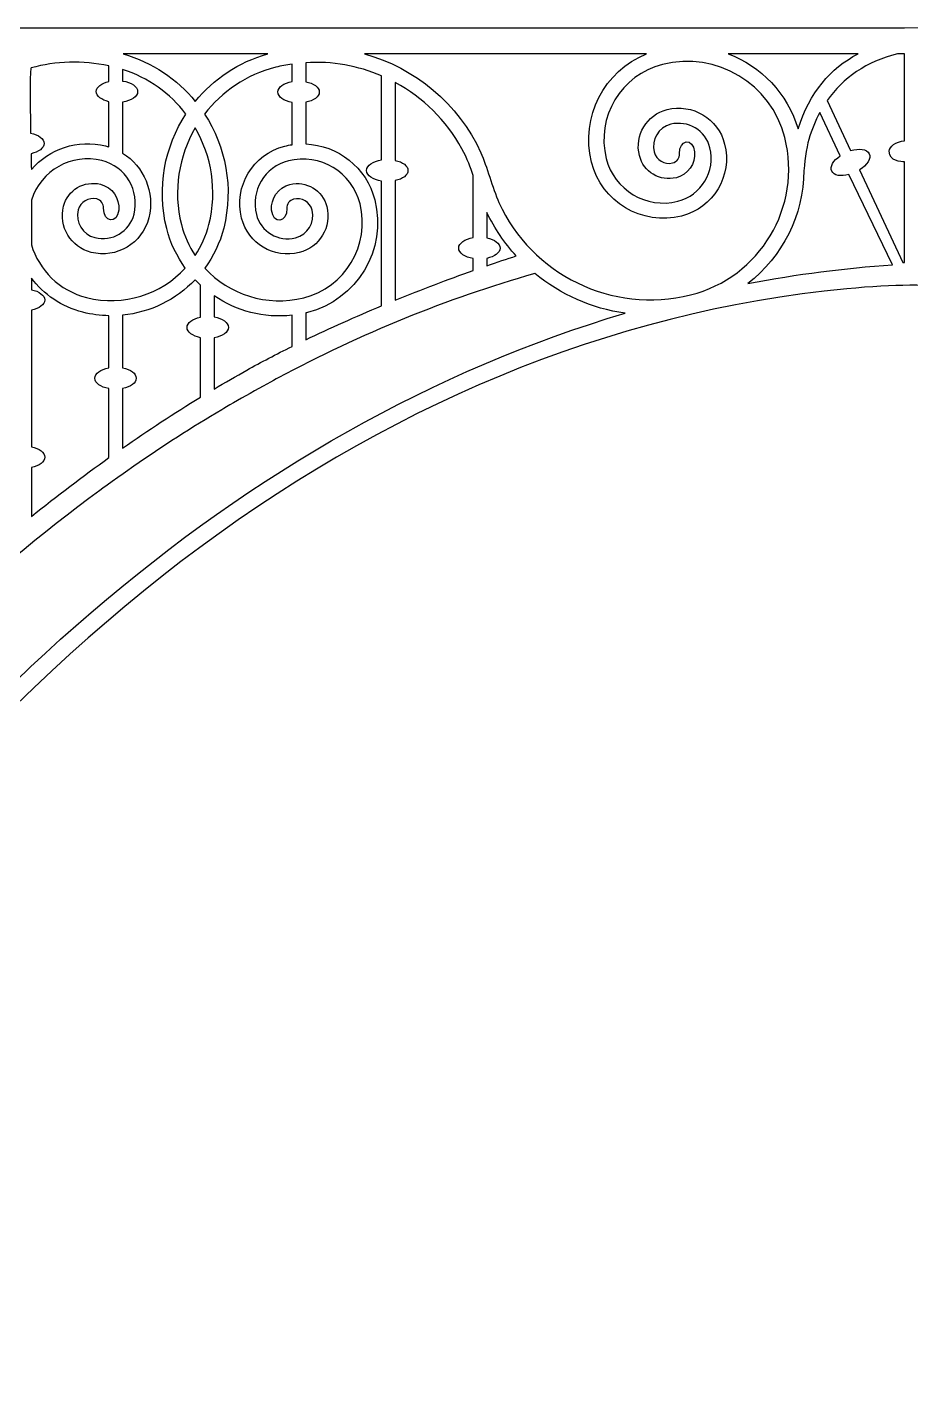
# Model space of a CAD drawing. Header units: centimetres. Extents: x -57 to 65, y -15 to 39.
# Drawn here: x -30.7 to 3.9, y -14.8 to 39.1 of the extents above; entities that cross this region are included whole.
import ezdxf

# ---------------------------------------------------------------- set-up
doc = ezdxf.new("R2010")
doc.units = ezdxf.units.CM
doc.header["$MEASUREMENT"] = 0
doc.layers.add('layer 1', color=7, linetype='Continuous')

msp = doc.modelspace()

# ---------------------------------------------------------------- linework, layer by layer
at = {"layer": 'layer 1', "color": 251}
for points, knots in [([(3.65986, 39.08282), (3.65986, 39.08282), (3.65986, 39.07591), (3.65986, 39.07591), (3.65986, 39.07591), (3.65986, 39.07591), (-57.24588, 39.08034), (-57.24588, 39.08034), (-57.24588, 39.08034), (-57.24588, 39.08034), (-57.24588, -14.76197), (-57.24588, -14.76197), (-57.24588, -14.76197), (-57.24588, -14.76197), (-55.72585, -14.75709), (-55.72585, -14.75709), (-55.72585, -14.75709), (-55.72585, -14.75709), (-55.72585, -14.15892), (-55.72585, -14.15892), (-55.72585, -14.15892), (-55.53004, -11.87684), (-53.9059, -9.97495), (-51.72323, -9.39904), (-51.72323, -9.39904), (-51.13109, -9.24296), (-50.75898, -9.24624), (-50.29951, -9.26229), (-50.29951, -9.26229), (-49.78382, -9.28082), (-49.25766, -9.23098), (-48.73159, -9.09885), (-48.73159, -9.09885), (-48.67626, -9.0851), (-48.62491, -9.06736), (-48.57143, -9.05167), (-48.57143, -9.05167), (-48.57143, -9.05167), (-48.35788, -9.05167), (-48.35788, -9.05167), (-48.35788, -9.05167), (-48.35788, -9.05167), (-48.35788, -8.98613), (-48.35788, -8.98613), (-48.35788, -8.98613), (-46.73037, -8.41998), (-45.999, -7.06579), (-45.47471, -6.17062), (-45.47471, -6.17062), (-33.79489, 13.76541), (-17.38569, 27.05625), (1.39472, 28.83878), (1.39472, 28.83878), (3.35133, 29.02439), (4.46767, 29.02138), (6.13766, 28.8723), (6.13766, 28.8723), (25.02529, 27.18697), (41.53106, 13.86767), (53.26347, -6.15909), (53.26347, -6.15909), (53.78803, -7.05444), (54.5194, -8.40854), (56.14665, -8.97469), (56.14665, -8.97469), (56.14665, -8.97469), (56.14665, -9.04031), (56.14665, -9.04031), (56.14665, -9.04031), (56.14665, -9.04031), (56.36082, -9.04031), (56.36082, -9.04031), (56.36082, -9.04031), (56.41394, -9.0561), (56.46564, -9.07366), (56.52089, -9.08723), (56.52089, -9.08723), (57.04669, -9.21954), (57.57285, -9.26938), (58.0888, -9.25103), (58.0888, -9.25103), (58.54774, -9.2348), (58.92074, -9.23143), (59.51226, -9.3876), (59.51226, -9.3876), (61.69492, -9.96333), (63.31906, -11.86549), (63.51488, -14.14757), (63.51488, -14.14757), (63.51488, -14.14757), (63.51488, -14.74565), (63.51488, -14.74565), (63.51488, -14.74565), (63.51488, -14.74565), (65.0349, -14.7507), (65.0349, -14.7507), (65.0349, -14.7507), (65.0349, -14.7507), (65.0349, 39.09178), (65.0349, 39.09178), (65.0349, 39.09178), (65.0349, 39.09178), (3.65986, 39.08282), (3.65986, 39.08282)], [0, 0, 0, 0, 0.03846154, 0.03846154, 0.03846154, 0.03846154, 0.07692308, 0.07692308, 0.07692308, 0.07692308, 0.11538462, 0.11538462, 0.11538462, 0.11538462, 0.15384615, 0.15384615, 0.15384615, 0.15384615, 0.19230769, 0.19230769, 0.19230769, 0.19230769, 0.23076923, 0.23076923, 0.23076923, 0.23076923, 0.26923077, 0.26923077, 0.26923077, 0.26923077, 0.30769231, 0.30769231, 0.30769231, 0.30769231, 0.34615385, 0.34615385, 0.34615385, 0.34615385, 0.38461538, 0.38461538, 0.38461538, 0.38461538, 0.42307692, 0.42307692, 0.42307692, 0.42307692, 0.46153846, 0.46153846, 0.46153846, 0.46153846, 0.5, 0.5, 0.5, 0.5, 0.53846154, 0.53846154, 0.53846154, 0.53846154, 0.57692308, 0.57692308, 0.57692308, 0.57692308, 0.61538462, 0.61538462, 0.61538462, 0.61538462, 0.65384615, 0.65384615, 0.65384615, 0.65384615, 0.69230769, 0.69230769, 0.69230769, 0.69230769, 0.73076923, 0.73076923, 0.73076923, 0.73076923, 0.76923077, 0.76923077, 0.76923077, 0.76923077, 0.80769231, 0.80769231, 0.80769231, 0.80769231, 0.84615385, 0.84615385, 0.84615385, 0.84615385, 0.88461538, 0.88461538, 0.88461538, 0.88461538, 0.92307692, 0.92307692, 0.92307692, 0.92307692, 0.96153846, 0.96153846, 0.96153846, 0.96153846, 1, 1, 1, 1]), ([(-30.57507, 37.50604), (-29.60683, 37.7681), (-28.56711, 37.80694), (-27.52624, 37.58435), (-27.52624, 37.58435), (-27.52624, 37.58435), (-27.52624, 36.97527), (-27.52624, 36.97527), (-27.52624, 36.97527), (-27.81677, 36.90965), (-28.02091, 36.75623), (-28.02091, 36.57735), (-28.02091, 36.57735), (-28.02091, 36.39848), (-27.81677, 36.24497), (-27.52624, 36.17943), (-27.52624, 36.17943), (-27.52624, 36.17943), (-27.52624, 34.4063), (-27.52624, 34.4063), (-27.52624, 34.4063), (-27.56872, 34.41996), (-27.61058, 34.43459), (-27.65421, 34.44559), (-27.65421, 34.44559), (-28.75751, 34.72255), (-29.86987, 34.32755), (-30.56558, 33.52142), (-30.56558, 33.52142), (-30.56558, 33.52142), (-30.5717, 33.76947), (-30.57933, 34.14176), (-30.57933, 34.14176), (-30.27994, 34.20517), (-30.06727, 34.36019), (-30.06727, 34.54261), (-30.06727, 34.54261), (-30.06727, 34.72787), (-30.28756, 34.88466), (-30.59485, 34.94603), (-30.59485, 34.94603), (-30.61418, 36.08392), (-30.62757, 37.49176), (-30.57507, 37.50604)], [0, 0, 0, 0, 0.09090909, 0.09090909, 0.09090909, 0.09090909, 0.18181818, 0.18181818, 0.18181818, 0.18181818, 0.27272727, 0.27272727, 0.27272727, 0.27272727, 0.36363636, 0.36363636, 0.36363636, 0.36363636, 0.45454545, 0.45454545, 0.45454545, 0.45454545, 0.54545455, 0.54545455, 0.54545455, 0.54545455, 0.63636364, 0.63636364, 0.63636364, 0.63636364, 0.72727273, 0.72727273, 0.72727273, 0.72727273, 0.81818182, 0.81818182, 0.81818182, 0.81818182, 0.90909091, 0.90909091, 0.90909091, 0.90909091, 1, 1, 1, 1]), ([(-21.29723, 38.05854), (-22.45552, 37.73103), (-23.42953, 37.06502), (-24.14201, 36.1938), (-24.14201, 36.1938), (-24.84925, 37.06227), (-25.81625, 37.72722), (-26.96621, 38.05854), (-26.96621, 38.05854), (-26.96621, 38.05854), (-21.29723, 38.05854), (-21.29723, 38.05854)], [0, 0, 0, 0, 0.33333333, 0.33333333, 0.33333333, 0.33333333, 0.66666667, 0.66666667, 0.66666667, 0.66666667, 1, 1, 1, 1]), ([(-19.81392, 36.15655), (-19.50353, 36.21703), (-19.28085, 36.37436), (-19.28085, 36.56086), (-19.28085, 36.56086), (-19.28085, 36.74736), (-19.50353, 36.90477), (-19.81392, 36.96525), (-19.81392, 36.96525), (-19.81392, 36.96525), (-19.81392, 37.71099), (-19.81392, 37.71099), (-19.81392, 37.71099), (-18.77393, 37.77688), (-17.75718, 37.58896), (-16.83577, 37.1913), (-16.83577, 37.1913), (-16.83577, 37.1913), (-16.83577, 33.89522), (-16.83577, 33.89522), (-16.83577, 33.89522), (-17.17489, 33.84352), (-17.42418, 33.67901), (-17.42418, 33.48169), (-17.42418, 33.48169), (-17.42418, 33.28428), (-17.17489, 33.11995), (-16.83577, 33.06816), (-16.83577, 33.06816), (-16.83577, 33.06816), (-16.83577, 28.17419), (-16.83577, 28.17419), (-16.83577, 28.17419), (-17.85163, 27.75029), (-18.85738, 27.30128), (-19.81392, 26.84164), (-19.81392, 26.84164), (-19.81392, 26.84164), (-19.81392, 27.8975), (-19.81392, 27.8975), (-19.81392, 27.8975), (-19.79131, 27.90282), (-19.76878, 27.90637), (-19.74617, 27.91204), (-19.74617, 27.91204), (-17.79815, 28.40131), (-16.61663, 30.37725), (-17.10581, 32.325), (-17.10581, 32.325), (-17.42781, 33.60753), (-18.55586, 34.47281), (-19.81392, 34.52132), (-19.81392, 34.52132), (-19.81392, 34.52132), (-19.81392, 36.15655), (-19.81392, 36.15655)], [0, 0, 0, 0, 0.07142857, 0.07142857, 0.07142857, 0.07142857, 0.14285714, 0.14285714, 0.14285714, 0.14285714, 0.21428571, 0.21428571, 0.21428571, 0.21428571, 0.28571429, 0.28571429, 0.28571429, 0.28571429, 0.35714286, 0.35714286, 0.35714286, 0.35714286, 0.42857143, 0.42857143, 0.42857143, 0.42857143, 0.5, 0.5, 0.5, 0.5, 0.57142857, 0.57142857, 0.57142857, 0.57142857, 0.64285714, 0.64285714, 0.64285714, 0.64285714, 0.71428571, 0.71428571, 0.71428571, 0.71428571, 0.78571429, 0.78571429, 0.78571429, 0.78571429, 0.85714286, 0.85714286, 0.85714286, 0.85714286, 0.92857143, 0.92857143, 0.92857143, 0.92857143, 1, 1, 1, 1]), ([(-12.23764, 32.22718), (-12.49668, 32.79866), (-12.70997, 33.65737), (-12.94764, 34.17839), (-12.94764, 34.17839), (-13.83243, 36.11283), (-15.52929, 37.50737), (-17.51126, 38.05854), (-17.51126, 38.05854), (-17.51126, 38.05854), (-6.45533, 38.05854), (-6.45533, 38.05854), (-6.45533, 38.05854), (-8.10758, 37.38703), (-9.05773, 35.58783), (-8.61112, 33.80858), (-8.61112, 33.80858), (-8.21941, 32.25015), (-6.63864, 31.30497), (-5.08048, 31.69624), (-5.08048, 31.69624), (-3.83395, 32.00938), (-3.07748, 33.27391), (-3.39097, 34.52044), (-3.39097, 34.52044), (-3.6415, 35.51768), (-4.65338, 36.12196), (-5.65, 35.87179), (-5.65, 35.87179), (-6.44797, 35.67137), (-6.93102, 34.8616), (-6.73096, 34.06399), (-6.73096, 34.06399), (-6.57017, 33.42573), (-5.92252, 33.03925), (-5.28453, 33.1995), (-5.28453, 33.1995), (-4.82294, 33.31559), (-4.52629, 33.75067), (-4.56842, 34.21022), (-4.56842, 34.21022), (-4.62163, 34.78791), (-5.1853, 34.69461), (-5.16082, 34.13981), (-5.16082, 34.13981), (-5.1532, 33.97353), (-5.26316, 33.81913), (-5.42935, 33.77745), (-5.42935, 33.77745), (-5.74835, 33.69755), (-6.07284, 33.89105), (-6.15283, 34.20916), (-6.15283, 34.20916), (-6.27291, 34.68725), (-5.98238, 35.17394), (-5.50518, 35.29402), (-5.50518, 35.29402), (-4.82755, 35.46402), (-4.13857, 35.05174), (-3.96866, 34.37535), (-3.96866, 34.37535), (-3.73622, 33.44932), (-4.29989, 32.50645), (-5.22529, 32.2741), (-5.22529, 32.2741), (-6.46269, 31.96353), (-7.72234, 32.71698), (-8.03309, 33.95366), (-8.03309, 33.95366), (-8.44121, 35.57984), (-7.45071, 37.23511), (-5.82506, 37.64368), (-5.82506, 37.64368), (-3.71263, 38.174), (-1.56269, 36.8873), (-1.03201, 34.7754), (-1.03201, 34.7754), (-0.34915, 32.05531), (-2.00637, 29.28654), (-4.7261, 28.60342), (-4.7261, 28.60342), (-7.82105, 27.82602), (-10.96548, 29.41735), (-12.23764, 32.22718)], [0, 0, 0, 0, 0.04761905, 0.04761905, 0.04761905, 0.04761905, 0.0952381, 0.0952381, 0.0952381, 0.0952381, 0.14285714, 0.14285714, 0.14285714, 0.14285714, 0.19047619, 0.19047619, 0.19047619, 0.19047619, 0.23809524, 0.23809524, 0.23809524, 0.23809524, 0.28571429, 0.28571429, 0.28571429, 0.28571429, 0.33333333, 0.33333333, 0.33333333, 0.33333333, 0.38095238, 0.38095238, 0.38095238, 0.38095238, 0.42857143, 0.42857143, 0.42857143, 0.42857143, 0.47619048, 0.47619048, 0.47619048, 0.47619048, 0.52380952, 0.52380952, 0.52380952, 0.52380952, 0.57142857, 0.57142857, 0.57142857, 0.57142857, 0.61904762, 0.61904762, 0.61904762, 0.61904762, 0.66666667, 0.66666667, 0.66666667, 0.66666667, 0.71428571, 0.71428571, 0.71428571, 0.71428571, 0.76190476, 0.76190476, 0.76190476, 0.76190476, 0.80952381, 0.80952381, 0.80952381, 0.80952381, 0.85714286, 0.85714286, 0.85714286, 0.85714286, 0.9047619, 0.9047619, 0.9047619, 0.9047619, 0.95238095, 0.95238095, 0.95238095, 0.95238095, 1, 1, 1, 1]), ([(1.83955, 38.05854), (0.75194, 37.49088), (-0.05374, 36.55172), (-0.51232, 35.10947), (-0.51232, 35.10947), (-0.9294, 36.51217), (-1.97276, 37.56954), (-3.25467, 38.05854), (-3.25467, 38.05854), (-3.25467, 38.05854), (1.83955, 38.05854), (1.83955, 38.05854)], [0, 0, 0, 0, 0.33333333, 0.33333333, 0.33333333, 0.33333333, 0.66666667, 0.66666667, 0.66666667, 0.66666667, 1, 1, 1, 1]), ([(3.65986, 34.64965), (3.31497, 34.60007), (3.05956, 34.43379), (3.05983, 34.23435), (3.05983, 34.23435), (3.06045, 33.82906), (3.53153, 33.83882), (3.65986, 33.81576), (3.65986, 33.81576), (3.65986, 33.81576), (3.65986, 29.87025), (3.65986, 29.87025), (3.65986, 29.87025), (3.63787, 29.86919), (3.61623, 29.8683), (3.5945, 29.86724), (3.5945, 29.86724), (3.5945, 29.86724), (1.89764, 33.50351), (1.89764, 33.50351), (1.89764, 33.50351), (2.19552, 33.69506), (2.36047, 33.95757), (2.27525, 34.14025), (2.27525, 34.14025), (2.18967, 34.32321), (1.88265, 34.36524), (1.54441, 34.26015), (1.54441, 34.26015), (1.54441, 34.26015), (0.62912, 36.22235), (0.62912, 36.22235), (0.62912, 36.22235), (1.25477, 37.12151), (2.1628, 37.75391), (3.37758, 38.05854), (3.37758, 38.05854), (3.37758, 38.05854), (3.65986, 38.05978), (3.65986, 38.05978), (3.65986, 38.05978), (3.65986, 38.05978), (3.65986, 34.64965), (3.65986, 34.64965)], [0, 0, 0, 0, 0.09090909, 0.09090909, 0.09090909, 0.09090909, 0.18181818, 0.18181818, 0.18181818, 0.18181818, 0.27272727, 0.27272727, 0.27272727, 0.27272727, 0.36363636, 0.36363636, 0.36363636, 0.36363636, 0.45454545, 0.45454545, 0.45454545, 0.45454545, 0.54545455, 0.54545455, 0.54545455, 0.54545455, 0.63636364, 0.63636364, 0.63636364, 0.63636364, 0.72727273, 0.72727273, 0.72727273, 0.72727273, 0.81818182, 0.81818182, 0.81818182, 0.81818182, 0.90909091, 0.90909091, 0.90909091, 0.90909091, 1, 1, 1, 1]), ([(-27.85862, 32.94223), (-28.49661, 33.10222), (-29.14462, 32.716), (-29.30496, 32.07784), (-29.30496, 32.07784), (-29.50511, 31.28005), (-29.02179, 30.47064), (-28.22409, 30.27004), (-28.22409, 30.27004), (-27.22711, 30.01977), (-26.21524, 30.62433), (-25.96471, 31.62139), (-25.96471, 31.62139), (-25.71232, 32.62679), (-26.156, 33.64389), (-26.99184, 34.16393), (-26.99184, 34.16393), (-26.99184, 34.16393), (-26.99184, 36.16338), (-26.99184, 36.16338), (-26.99184, 36.16338), (-26.65156, 36.21455), (-26.40103, 36.37959), (-26.40103, 36.57735), (-26.40103, 36.57735), (-26.40103, 36.7752), (-26.65156, 36.94015), (-26.99184, 36.9915), (-26.99184, 36.9915), (-26.99184, 36.9915), (-26.99184, 37.44645), (-26.99184, 37.44645), (-26.99184, 37.44645), (-25.97234, 37.12071), (-25.11965, 36.49718), (-24.50676, 35.69575), (-24.50676, 35.69575), (-25.33994, 34.41623), (-25.66319, 32.81045), (-25.26234, 31.213), (-25.26234, 31.213), (-25.11654, 30.63328), (-24.863, 30.10996), (-24.53239, 29.65378), (-24.53239, 29.65378), (-25.48165, 28.6263), (-26.94909, 28.13402), (-28.39915, 28.49815), (-28.39915, 28.49815), (-29.47274, 28.76775), (-30.26584, 29.5823), (-30.56558, 30.572), (-30.56558, 30.572), (-30.56558, 30.572), (-30.56558, 32.32358), (-30.56558, 32.32358), (-30.56558, 32.32358), (-30.19959, 33.4785), (-28.99057, 34.16677), (-27.79965, 33.86773), (-27.79965, 33.86773), (-26.87398, 33.6352), (-26.30995, 32.69268), (-26.54274, 31.76647), (-26.54274, 31.76647), (-26.71266, 31.09009), (-27.40191, 30.67789), (-28.07891, 30.8479), (-28.07891, 30.8479), (-28.55647, 30.96788), (-28.847, 31.4544), (-28.72727, 31.93267), (-28.72727, 31.93267), (-28.64719, 32.25059), (-28.3227, 32.44446), (-28.0038, 32.36438), (-28.0038, 32.36438), (-27.83699, 32.32234), (-27.72755, 32.16821), (-27.73456, 32.00202), (-27.73456, 32.00202), (-27.75903, 31.44722), (-27.19536, 31.35374), (-27.14251, 31.93142), (-27.14251, 31.93142), (-27.10003, 32.39125), (-27.39703, 32.82615), (-27.85862, 32.94223)], [0, 0, 0, 0, 0.04545455, 0.04545455, 0.04545455, 0.04545455, 0.09090909, 0.09090909, 0.09090909, 0.09090909, 0.13636364, 0.13636364, 0.13636364, 0.13636364, 0.18181818, 0.18181818, 0.18181818, 0.18181818, 0.22727273, 0.22727273, 0.22727273, 0.22727273, 0.27272727, 0.27272727, 0.27272727, 0.27272727, 0.31818182, 0.31818182, 0.31818182, 0.31818182, 0.36363636, 0.36363636, 0.36363636, 0.36363636, 0.40909091, 0.40909091, 0.40909091, 0.40909091, 0.45454545, 0.45454545, 0.45454545, 0.45454545, 0.5, 0.5, 0.5, 0.5, 0.54545455, 0.54545455, 0.54545455, 0.54545455, 0.59090909, 0.59090909, 0.59090909, 0.59090909, 0.63636364, 0.63636364, 0.63636364, 0.63636364, 0.68181818, 0.68181818, 0.68181818, 0.68181818, 0.72727273, 0.72727273, 0.72727273, 0.72727273, 0.77272727, 0.77272727, 0.77272727, 0.77272727, 0.81818182, 0.81818182, 0.81818182, 0.81818182, 0.86363636, 0.86363636, 0.86363636, 0.86363636, 0.90909091, 0.90909091, 0.90909091, 0.90909091, 0.95454545, 0.95454545, 0.95454545, 0.95454545, 1, 1, 1, 1]), ([(-20.34832, 37.6545), (-20.34832, 37.6545), (-20.34832, 36.96844), (-20.34832, 36.96844), (-20.34832, 36.96844), (-20.66882, 36.91071), (-20.90038, 36.75108), (-20.90038, 36.56086), (-20.90038, 36.56086), (-20.90038, 36.37072), (-20.66882, 36.21091), (-20.34832, 36.15327), (-20.34832, 36.15327), (-20.34832, 36.15327), (-20.34832, 34.49436), (-20.34832, 34.49436), (-20.34832, 34.49436), (-20.44392, 34.48009), (-20.54015, 34.46146), (-20.63583, 34.43716), (-20.63583, 34.43716), (-21.88263, 34.12402), (-22.63883, 32.85967), (-22.32569, 31.61314), (-22.32569, 31.61314), (-22.07543, 30.61608), (-21.06355, 30.01144), (-20.06631, 30.26179), (-20.06631, 30.26179), (-19.26861, 30.46239), (-18.78555, 31.27198), (-18.98571, 32.06968), (-18.98571, 32.06968), (-19.14605, 32.70767), (-19.79379, 33.09397), (-20.43169, 32.9339), (-20.43169, 32.9339), (-20.89364, 32.8179), (-21.19037, 32.383), (-21.14789, 31.92318), (-21.14789, 31.92318), (-21.09503, 31.3455), (-20.53128, 31.43915), (-20.55575, 31.99377), (-20.55575, 31.99377), (-20.56311, 32.15996), (-20.45368, 32.31409), (-20.28687, 32.35613), (-20.28687, 32.35613), (-19.96796, 32.43621), (-19.64347, 32.24235), (-19.56339, 31.92442), (-19.56339, 31.92442), (-19.44367, 31.44615), (-19.73419, 30.95964), (-20.2114, 30.83956), (-20.2114, 30.83956), (-20.88876, 30.66964), (-21.578, 31.08166), (-21.74792, 31.7584), (-21.74792, 31.7584), (-21.98045, 32.68425), (-21.41642, 33.62696), (-20.49101, 33.85931), (-20.49101, 33.85931), (-19.25362, 34.17032), (-17.99423, 33.41678), (-17.68358, 32.17983), (-17.68358, 32.17983), (-17.2751, 30.55356), (-18.2656, 28.8982), (-19.89152, 28.49008), (-19.89152, 28.49008), (-21.34459, 28.12497), (-22.81566, 28.62018), (-23.76493, 29.65245), (-23.76493, 29.65245), (-23.43068, 30.11058), (-23.17465, 30.63754), (-23.02832, 31.22125), (-23.02832, 31.22125), (-22.6281, 32.81489), (-22.94922, 34.41721), (-23.77779, 35.69487), (-23.77779, 35.69487), (-23.10379, 36.57265), (-22.14451, 37.24017), (-20.99021, 37.53016), (-20.99021, 37.53016), (-20.77631, 37.5839), (-20.56214, 37.62301), (-20.34832, 37.6545)], [0, 0, 0, 0, 0.04347826, 0.04347826, 0.04347826, 0.04347826, 0.08695652, 0.08695652, 0.08695652, 0.08695652, 0.13043478, 0.13043478, 0.13043478, 0.13043478, 0.17391304, 0.17391304, 0.17391304, 0.17391304, 0.2173913, 0.2173913, 0.2173913, 0.2173913, 0.26086957, 0.26086957, 0.26086957, 0.26086957, 0.30434783, 0.30434783, 0.30434783, 0.30434783, 0.34782609, 0.34782609, 0.34782609, 0.34782609, 0.39130435, 0.39130435, 0.39130435, 0.39130435, 0.43478261, 0.43478261, 0.43478261, 0.43478261, 0.47826087, 0.47826087, 0.47826087, 0.47826087, 0.52173913, 0.52173913, 0.52173913, 0.52173913, 0.56521739, 0.56521739, 0.56521739, 0.56521739, 0.60869565, 0.60869565, 0.60869565, 0.60869565, 0.65217391, 0.65217391, 0.65217391, 0.65217391, 0.69565217, 0.69565217, 0.69565217, 0.69565217, 0.73913043, 0.73913043, 0.73913043, 0.73913043, 0.7826087, 0.7826087, 0.7826087, 0.7826087, 0.82608696, 0.82608696, 0.82608696, 0.82608696, 0.86956522, 0.86956522, 0.86956522, 0.86956522, 0.91304348, 0.91304348, 0.91304348, 0.91304348, 0.95652174, 0.95652174, 0.95652174, 0.95652174, 1, 1, 1, 1]), ([(-16.3011, 33.88006), (-16.3011, 33.88006), (-16.3011, 36.93395), (-16.3011, 36.93395), (-16.3011, 36.93395), (-15.2165, 36.34376), (-14.29987, 35.44957), (-13.69098, 34.33305), (-13.69098, 34.33305), (-13.46767, 33.92289), (-13.34946, 33.59964), (-13.2465, 33.28145), (-13.2465, 33.28145), (-13.2465, 33.28145), (-13.2465, 30.84745), (-13.2465, 30.84745), (-13.2465, 30.84745), (-13.57578, 30.79247), (-13.81593, 30.63071), (-13.81593, 30.43712), (-13.81593, 30.43712), (-13.81593, 30.24379), (-13.57578, 30.08185), (-13.2465, 30.02687), (-13.2465, 30.02687), (-13.2465, 30.02687), (-13.2465, 29.56057), (-13.2465, 29.56057), (-13.2465, 29.56057), (-14.237, 29.20877), (-15.26962, 28.81501), (-16.3011, 28.3943), (-16.3011, 28.3943), (-16.3011, 28.3943), (-16.3011, 33.08324), (-16.3011, 33.08324), (-16.3011, 33.08324), (-16.00959, 33.14869), (-15.80429, 33.30238), (-15.80429, 33.48169), (-15.80429, 33.48169), (-15.80429, 33.66101), (-16.00959, 33.81487), (-16.3011, 33.88006)], [0, 0, 0, 0, 0.09090909, 0.09090909, 0.09090909, 0.09090909, 0.18181818, 0.18181818, 0.18181818, 0.18181818, 0.27272727, 0.27272727, 0.27272727, 0.27272727, 0.36363636, 0.36363636, 0.36363636, 0.36363636, 0.45454545, 0.45454545, 0.45454545, 0.45454545, 0.54545455, 0.54545455, 0.54545455, 0.54545455, 0.63636364, 0.63636364, 0.63636364, 0.63636364, 0.72727273, 0.72727273, 0.72727273, 0.72727273, 0.81818182, 0.81818182, 0.81818182, 0.81818182, 0.90909091, 0.90909091, 0.90909091, 0.90909091, 1, 1, 1, 1]), ([(-2.48295, 29.04683), (-1.12707, 30.10047), (-0.30028, 31.73331), (-0.28441, 33.47965), (-0.28441, 33.47965), (-0.28255, 33.63813), (-0.18118, 34.40896), (-0.09471, 34.70117), (-0.09471, 34.70117), (0.01774, 35.08198), (0.16655, 35.43086), (0.34098, 35.75597), (0.34098, 35.75597), (0.34098, 35.75597), (1.13381, 34.05716), (1.13381, 34.05716), (1.13381, 34.05716), (0.86891, 33.86968), (0.72684, 33.6274), (0.80719, 33.45544), (0.80719, 33.45544), (0.88754, 33.2834), (1.16441, 33.23666), (1.47817, 33.31896), (1.47817, 33.31896), (1.47817, 33.31896), (3.19392, 29.7821), (3.19392, 29.7821), (3.19392, 29.7821), (1.25965, 29.65333), (-0.49335, 29.42036), (-2.48295, 29.04683)], [0, 0, 0, 0, 0.125, 0.125, 0.125, 0.125, 0.25, 0.25, 0.25, 0.25, 0.375, 0.375, 0.375, 0.375, 0.5, 0.5, 0.5, 0.5, 0.625, 0.625, 0.625, 0.625, 0.75, 0.75, 0.75, 0.75, 0.875, 0.875, 0.875, 0.875, 1, 1, 1, 1]), ([(-24.14813, 30.14934), (-24.38704, 30.51081), (-24.57309, 30.91503), (-24.6843, 31.35818), (-24.6843, 31.35818), (-25.02032, 32.69632), (-24.78788, 34.0451), (-24.14316, 35.15275), (-24.14316, 35.15275), (-23.50225, 34.04643), (-23.27123, 32.70137), (-23.60609, 31.36643), (-23.60609, 31.36643), (-23.71854, 30.91973), (-23.90638, 30.51276), (-24.14813, 30.14934)], [0, 0, 0, 0, 0.25, 0.25, 0.25, 0.25, 0.5, 0.5, 0.5, 0.5, 0.75, 0.75, 0.75, 0.75, 1, 1, 1, 1]), ([(-12.71245, 30.83876), (-12.71245, 30.83876), (-12.71245, 31.83857), (-12.71245, 31.83857), (-12.71245, 31.83857), (-12.40933, 31.20626), (-12.01824, 30.63452), (-11.55939, 30.13267), (-11.55939, 30.13267), (-11.9339, 30.01188), (-12.31825, 29.88338), (-12.71245, 29.74743), (-12.71245, 29.74743), (-12.71245, 29.74743), (-12.71245, 30.03574), (-12.71245, 30.03574), (-12.71245, 30.03574), (-12.41057, 30.09852), (-12.1964, 30.25399), (-12.1964, 30.43712), (-12.1964, 30.43712), (-12.1964, 30.62016), (-12.41057, 30.7758), (-12.71245, 30.83876)], [0, 0, 0, 0, 0.16666667, 0.16666667, 0.16666667, 0.16666667, 0.33333333, 0.33333333, 0.33333333, 0.33333333, 0.5, 0.5, 0.5, 0.5, 0.66666667, 0.66666667, 0.66666667, 0.66666667, 0.83333333, 0.83333333, 0.83333333, 0.83333333, 1, 1, 1, 1]), ([(-45.29752, -4.5267), (-45.30914, -4.21445), (-45.35162, -3.89829), (-45.43072, -3.58294), (-45.43072, -3.58294), (-45.73375, -2.37711), (-46.60702, -1.46634), (-47.68939, -1.0623), (-47.68939, -1.0623), (-46.84433, 0.29712), (-45.97329, 1.62205), (-45.07874, 2.91132), (-45.07874, 2.91132), (-45.00363, 3.01907), (-44.6825, 3.47703), (-44.63142, 3.54877), (-44.63142, 3.54877), (-43.57707, 5.04087), (-42.48973, 6.48303), (-41.37126, 7.87305), (-41.37126, 7.87305), (-41.32266, 7.9338), (-40.83934, 8.52806), (-40.66029, 8.74409), (-40.66029, 8.74409), (-36.74653, 13.47551), (-32.46562, 17.57408), (-27.88886, 20.92914), (-27.88886, 20.92914), (-27.63771, 21.11325), (-26.69856, 21.78032), (-26.55135, 21.88222), (-26.55135, 21.88222), (-25.41966, 22.6668), (-24.27122, 23.40712), (-23.10628, 24.10018), (-23.10628, 24.10018), (-22.7182, 24.33102), (-21.24438, 25.16154), (-20.89638, 25.34715), (-20.89638, 25.34715), (-17.65085, 27.08117), (-14.28861, 28.45461), (-10.83281, 29.44085), (-10.83281, 29.44085), (-9.82644, 28.61317), (-8.60128, 28.06742), (-7.29214, 27.88402), (-7.29214, 27.88402), (-22.2551, 23.45342), (-35.48536, 11.80995), (-45.29752, -4.5267)], [0, 0, 0, 0, 0.07692308, 0.07692308, 0.07692308, 0.07692308, 0.15384615, 0.15384615, 0.15384615, 0.15384615, 0.23076923, 0.23076923, 0.23076923, 0.23076923, 0.30769231, 0.30769231, 0.30769231, 0.30769231, 0.38461538, 0.38461538, 0.38461538, 0.38461538, 0.46153846, 0.46153846, 0.46153846, 0.46153846, 0.53846154, 0.53846154, 0.53846154, 0.53846154, 0.61538462, 0.61538462, 0.61538462, 0.61538462, 0.69230769, 0.69230769, 0.69230769, 0.69230769, 0.76923077, 0.76923077, 0.76923077, 0.76923077, 0.84615385, 0.84615385, 0.84615385, 0.84615385, 0.92307692, 0.92307692, 0.92307692, 0.92307692, 1, 1, 1, 1]), ([(-27.52624, 24.92617), (-27.52624, 24.92617), (-27.52624, 22.21912), (-27.52624, 22.21912), (-27.52624, 22.21912), (-28.55434, 21.48643), (-29.56746, 20.71763), (-30.56558, 19.91195), (-30.56558, 19.91195), (-30.56558, 19.91195), (-30.56558, 21.83566), (-30.56558, 21.83566), (-30.56558, 21.83566), (-30.2591, 21.89721), (-30.04005, 22.05364), (-30.04005, 22.23881), (-30.04005, 22.23881), (-30.04005, 22.42381), (-30.2591, 22.58024), (-30.56558, 22.64197), (-30.56558, 22.64197), (-30.56558, 22.64197), (-30.56558, 28.00126), (-30.56558, 28.00126), (-30.56558, 28.00126), (-30.26122, 28.06325), (-30.04431, 28.21951), (-30.04431, 28.40379), (-30.04431, 28.40379), (-30.04431, 28.58781), (-30.26122, 28.7438), (-30.56558, 28.80615), (-30.56558, 28.80615), (-30.56558, 28.80615), (-30.56558, 29.26517), (-30.56558, 29.26517), (-30.56558, 29.26517), (-30.08315, 28.62124), (-29.38566, 28.13171), (-28.5445, 27.92029), (-28.5445, 27.92029), (-28.2036, 27.83471), (-27.86324, 27.79259), (-27.52624, 27.78585), (-27.52624, 27.78585), (-27.52624, 27.78585), (-27.52624, 25.7402), (-27.52624, 25.7402), (-27.52624, 25.7402), (-27.84426, 25.68167), (-28.07466, 25.52257), (-28.07466, 25.33314), (-28.07466, 25.33314), (-28.07466, 25.14371), (-27.84426, 24.98453), (-27.52624, 24.92617)], [0, 0, 0, 0, 0.07142857, 0.07142857, 0.07142857, 0.07142857, 0.14285714, 0.14285714, 0.14285714, 0.14285714, 0.21428571, 0.21428571, 0.21428571, 0.21428571, 0.28571429, 0.28571429, 0.28571429, 0.28571429, 0.35714286, 0.35714286, 0.35714286, 0.35714286, 0.42857143, 0.42857143, 0.42857143, 0.42857143, 0.5, 0.5, 0.5, 0.5, 0.57142857, 0.57142857, 0.57142857, 0.57142857, 0.64285714, 0.64285714, 0.64285714, 0.64285714, 0.71428571, 0.71428571, 0.71428571, 0.71428571, 0.78571429, 0.78571429, 0.78571429, 0.78571429, 0.85714286, 0.85714286, 0.85714286, 0.85714286, 0.92857143, 0.92857143, 0.92857143, 0.92857143, 1, 1, 1, 1]), ([(-23.93724, 26.92456), (-23.93724, 26.92456), (-23.93724, 24.58962), (-23.93724, 24.58962), (-23.93724, 24.58962), (-24.96871, 23.96148), (-25.98706, 23.296), (-26.99184, 22.59594), (-26.99184, 22.59594), (-26.99184, 22.59594), (-26.99184, 24.92813), (-26.99184, 24.92813), (-26.99184, 24.92813), (-26.67967, 24.98799), (-26.45477, 25.14584), (-26.45477, 25.33314), (-26.45477, 25.33314), (-26.45477, 25.52026), (-26.67967, 25.67821), (-26.99184, 25.73807), (-26.99184, 25.73807), (-26.99184, 25.73807), (-26.99184, 27.80536), (-26.99184, 27.80536), (-26.99184, 27.80536), (-25.90423, 27.91355), (-24.89537, 28.4131), (-24.14928, 29.19334), (-24.14928, 29.19334), (-24.0809, 29.12141), (-24.00996, 29.05162), (-23.93724, 28.9844), (-23.93724, 28.9844), (-23.93724, 28.9844), (-23.93724, 27.73069), (-23.93724, 27.73069), (-23.93724, 27.73069), (-24.24399, 27.66914), (-24.46277, 27.51244), (-24.46277, 27.32753), (-24.46277, 27.32753), (-24.46277, 27.14254), (-24.24399, 26.98602), (-23.93724, 26.92456)], [0, 0, 0, 0, 0.09090909, 0.09090909, 0.09090909, 0.09090909, 0.18181818, 0.18181818, 0.18181818, 0.18181818, 0.27272727, 0.27272727, 0.27272727, 0.27272727, 0.36363636, 0.36363636, 0.36363636, 0.36363636, 0.45454545, 0.45454545, 0.45454545, 0.45454545, 0.54545455, 0.54545455, 0.54545455, 0.54545455, 0.63636364, 0.63636364, 0.63636364, 0.63636364, 0.72727273, 0.72727273, 0.72727273, 0.72727273, 0.81818182, 0.81818182, 0.81818182, 0.81818182, 0.90909091, 0.90909091, 0.90909091, 0.90909091, 1, 1, 1, 1]), ([(-23.40257, 27.73636), (-23.40257, 27.73636), (-23.40257, 28.5628), (-23.40257, 28.5628), (-23.40257, 28.5628), (-22.52789, 27.9688), (-21.45154, 27.6789), (-20.34832, 27.80341), (-20.34832, 27.80341), (-20.34832, 27.80341), (-20.34832, 26.58118), (-20.34832, 26.58118), (-20.34832, 26.58118), (-20.9676, 26.2746), (-21.56186, 25.96421), (-22.11728, 25.65364), (-22.11728, 25.65364), (-22.54837, 25.41269), (-22.97609, 25.16296), (-23.40257, 24.9095), (-23.40257, 24.9095), (-23.40257, 24.9095), (-23.40257, 26.91862), (-23.40257, 26.91862), (-23.40257, 26.91862), (-23.07879, 26.97511), (-22.84289, 27.13571), (-22.84289, 27.32753), (-22.84289, 27.32753), (-22.84289, 27.51909), (-23.07879, 27.67996), (-23.40257, 27.73636)], [0, 0, 0, 0, 0.125, 0.125, 0.125, 0.125, 0.25, 0.25, 0.25, 0.25, 0.375, 0.375, 0.375, 0.375, 0.5, 0.5, 0.5, 0.5, 0.625, 0.625, 0.625, 0.625, 0.75, 0.75, 0.75, 0.75, 0.875, 0.875, 0.875, 0.875, 1, 1, 1, 1])]:
    msp.add_open_spline(points, degree=3, knots=knots, dxfattribs=at)

doc.saveas('drawing.dxf')
